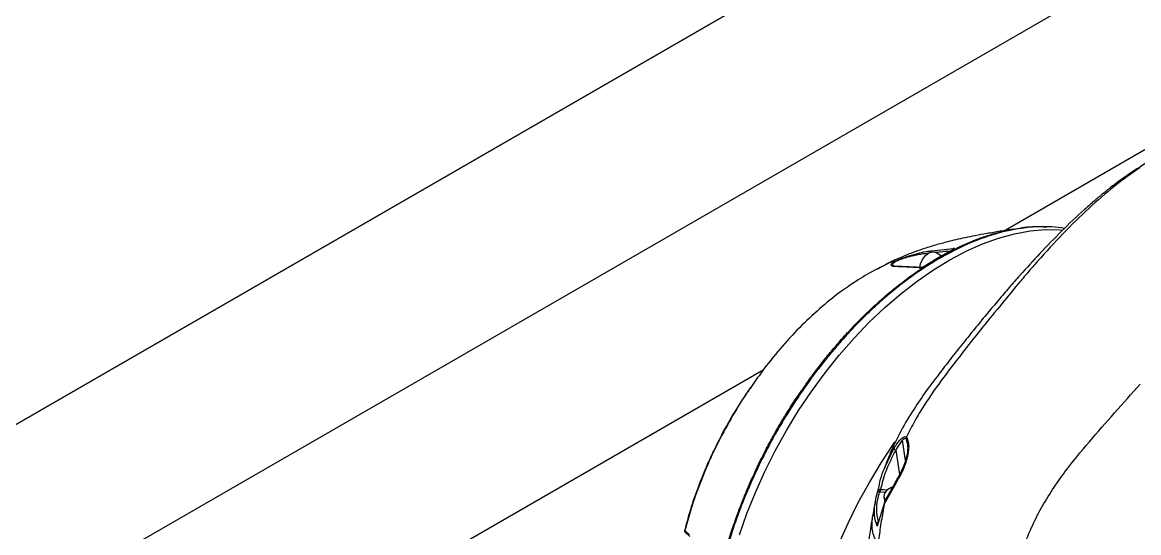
# Model space of a CAD drawing. Header units: millimetres. Extents: x 126 to 938, y 244 to 707.
# Drawn here: x 289.61 to 301.89, y 577.95 to 583.57 of the extents above; entities that cross this region are included whole.
import ezdxf

# ---------------------------------------------------------------- set-up
doc = ezdxf.new("R2010")
doc.units = ezdxf.units.MM

msp = doc.modelspace()

# ---------------------------------------------------------------- linework, layer by layer
at = {"color": 7, "linetype": 'Continuous', "lineweight": 25}
for p, q in [((365.351, 620.833), (270.403, 566.021)), ((325.838, 600.097), (267.607, 566.481)), ((267.607, 566.481), (325.838, 600.097)), ((303.939, 583.307), (300.422, 581.277)), ((299.616, 581.054), (299.85, 581.078)), ((299.723, 580.995), (299.652, 581.037)), ((299.077, 580.885), (299.019, 580.853)), ((299.118, 580.908), (299.077, 580.885)), ((299.479, 580.866), (299.274, 580.876)), ((297.761, 579.741), (273.198, 565.561)), ((299.348, 578.932), (299.333, 578.986)), ((299.097, 578.662), (299.203, 578.883)), ((299.219, 578.857), (299.261, 578.592)), ((299.326, 578.745), (299.293, 578.967)), ((299.223, 578.5), (299.095, 578.273)), ((299.219, 578.515), (299.098, 578.301)), ((299.027, 578.417), (299.026, 578.414)), ((299.028, 578.42), (299.027, 578.417)), ((299.027, 578.417), (299.029, 578.42)), ((299.027, 578.414), (299.027, 578.417)), ((299.047, 578.429), (299.053, 578.43)), ((299.099, 578.391), (299.049, 578.395)), ((299.053, 578.43), (299.129, 578.423)), ((299.053, 578.427), (299.126, 578.421)), ((299.098, 578.292), (299.016, 578.023)), ((299.089, 578.343), (299.098, 578.292)), ((298.966, 578.137), (298.966, 578.145)), ((299.02, 578.045), (299.016, 578.023)), ((296.896, 577.979), (296.896, 577.978)), ((296.896, 577.978), (296.898, 577.974)), ((296.898, 577.974), (296.949, 577.928))]:
    msp.add_line(p, q, dxfattribs=at)
at = {"color": 7, "linetype": 'Continuous', "lineweight": 25, "flags": 128}
for points in [[(297.5, 577.928), (297.582, 578.161), (297.675, 578.394), (297.779, 578.625), (297.894, 578.853), (298.018, 579.076), (298.151, 579.294), (298.293, 579.506), (298.442, 579.71), (298.598, 579.905), (298.761, 580.091), (298.928, 580.266), (299.1, 580.43), (299.276, 580.581), (299.454, 580.719), (299.634, 580.844), (299.814, 580.954), (299.995, 581.049), (300.175, 581.129), (300.352, 581.193), (300.527, 581.241), (300.698, 581.272), (300.865, 581.287), (301.026, 581.285), (301.056, 581.282)], [(299.486, 580.868), (299.493, 580.909), (299.514, 580.958), (299.546, 581), (299.583, 581.03), (299.62, 581.043), (299.652, 581.037)], [(298.185, 576.028), (298.193, 576.24), (298.214, 576.457), (298.248, 576.68), (298.294, 576.906), (298.351, 577.135), (298.421, 577.366), (298.501, 577.597), (298.593, 577.827), (298.695, 578.056), (298.807, 578.282), (298.929, 578.504), (299.059, 578.721), (299.198, 578.932), (299.211, 578.95)], [(299.223, 578.5), (299.22, 578.504), (299.218, 578.508), (299.218, 578.512), (299.218, 578.514), (299.219, 578.515)], [(299.181, 578.45), (299.166, 578.444), (299.123, 578.419), (299.096, 578.385), (299.088, 578.349), (299.101, 578.315)]]:
    msp.add_lwpolyline(points, dxfattribs=at)
at = {"color": 7, "linetype": 'Continuous', "lineweight": 25}
for centre, radius, start, end in [((299.863, 581.057), 0.0246, 123.4372, 179.7417), ((299.626, 581.036), 0.0207, 119.7255, 169.0888), ((299.853, 581.054), 0.00967, 92.1394, 127.2667), ((299.283, 580.861), 0.0179, 83.0672, 120.946), ((299.488, 580.851), 0.0175, 81.2793, 122.9678), ((299.544, 580.878), 0.00798, 85.5718, 131.8833), ((299.228, 578.881), 0.0254, 174.2501, 249.6768), ((298.995, 578.426), 0.052, 325.9276, 3.889), ((298.973, 578.42), 0.0806, 342.0912, 5.3144), ((299.008, 578.423), 0.0457, 5.6626, 9.0011), ((296.92, 577.969), 0.0226, 168.1094, 232.2382)]:
    msp.add_arc(centre, radius, start, end, dxfattribs=at)
for points, knots in [([(302.828, 582.575), (302.729, 582.51), (302.532, 582.381), (302.25, 582.198), (301.995, 582.032), (301.774, 581.891), (301.632, 581.789), (301.563, 581.733), (301.552, 581.724)], [0, 0, 0, 0, 0.232365, 0.459884, 0.65816, 0.827125, 0.973147, 1, 1, 1, 1]), ([(301.907, 581.968), (301.811, 581.901), (301.615, 581.765), (301.438, 581.605), (301.347, 581.524)], [0, 0, 0, 0, 0.490779, 1, 1, 1, 1]), ([(301.552, 581.725), (301.552, 581.724), (301.546, 581.721), (301.532, 581.708), (301.506, 581.688), (301.473, 581.659), (301.433, 581.627), (301.393, 581.593), (301.367, 581.57), (301.355, 581.56)], [0, 0, 0, 0, 0.001502, 0.081957, 0.212415, 0.389559, 0.596038, 0.809598, 1, 1, 1, 1]), ([(301.355, 581.559), (301.335, 581.542), (301.228, 581.449), (301.044, 581.271), (300.808, 581.029), (300.619, 580.82), (300.468, 580.648), (300.349, 580.509), (300.228, 580.365), (300.104, 580.215), (299.973, 580.052), (299.841, 579.886), (299.707, 579.713), (299.571, 579.534), (299.429, 579.331), (299.304, 579.127), (299.203, 578.927), (299.137, 578.779), (299.107, 578.688), (299.098, 578.661)], [0, 0, 0, 0, 0.021411, 0.114971, 0.207437, 0.295441, 0.343517, 0.393069, 0.443908, 0.496208, 0.550555, 0.61365, 0.667961, 0.728475, 0.795568, 0.869246, 0.922196, 0.977025, 1, 1, 1, 1]), ([(301.347, 581.524), (301.25, 581.431), (301.054, 581.243), (300.873, 581.041), (300.781, 580.938)], [0, 0, 0, 0, 0.492801, 1, 1, 1, 1]), ([(300.825, 581.318), (300.82, 581.318), (300.776, 581.319), (300.701, 581.313), (300.534, 581.294), (300.304, 581.241), (300.006, 581.133), (299.813, 581.03), (299.714, 580.976)], [0, 0, 0, 0, 0.014284, 0.110784, 0.192027, 0.443445, 0.712631, 1, 1, 1, 1]), ([(300.497, 581.29), (300.525, 581.294), (300.628, 581.313), (300.757, 581.327), (300.857, 581.318), (300.88, 581.316)], [0, 0, 0, 0, 0.220346, 0.820659, 1, 1, 1, 1]), ([(301.076, 581.3), (301.03, 581.306), (300.947, 581.318), (300.863, 581.318), (300.825, 581.318)], [0, 0, 0, 0, 0.550306, 1, 1, 1, 1]), ([(300.51, 581.292), (300.463, 581.284), (300.368, 581.267), (300.228, 581.244), (300.099, 581.221), (299.985, 581.198), (299.885, 581.175), (299.777, 581.149), (299.654, 581.116), (299.524, 581.076), (299.394, 581.029), (299.261, 580.976), (299.168, 580.932), (299.118, 580.909)], [0, 0, 0, 0, 0.098145, 0.200831, 0.292734, 0.369997, 0.440406, 0.504947, 0.600167, 0.703885, 0.786726, 0.885151, 1, 1, 1, 1]), ([(299.699, 580.98), (299.718, 580.991), (299.767, 581.019), (299.859, 581.067), (299.985, 581.128), (300.123, 581.185), (300.257, 581.231), (300.373, 581.263), (300.452, 581.282), (300.492, 581.289), (300.497, 581.29)], [0, 0, 0, 0, 0.075432, 0.196757, 0.361768, 0.566109, 0.71693, 0.856806, 0.983788, 1, 1, 1, 1]), ([(299.852, 581.064), (299.855, 581.065), (299.858, 581.067), (299.863, 581.07), (299.866, 581.073), (299.867, 581.077), (299.858, 581.079), (299.853, 581.078), (299.85, 581.078)], [0, 0, 0, 0, 0.202354, 0.357936, 0.462048, 0.524232, 0.683551, 1, 1, 1, 1]), ([(299.714, 580.976), (299.679, 580.956), (299.612, 580.916), (299.518, 580.855), (299.433, 580.797), (299.358, 580.743), (299.293, 580.694), (299.224, 580.64), (299.135, 580.567), (299.029, 580.475), (298.922, 580.376), (298.831, 580.286), (298.746, 580.199), (298.66, 580.105), (298.566, 579.999), (298.467, 579.88), (298.37, 579.758), (298.295, 579.657), (298.241, 579.582), (298.202, 579.526), (298.161, 579.467), (298.119, 579.403), (298.075, 579.336), (298.03, 579.265), (297.984, 579.19), (297.937, 579.111), (297.883, 579.018), (297.82, 578.901), (297.751, 578.768), (297.689, 578.639), (297.642, 578.536), (297.604, 578.45), (297.566, 578.361), (297.524, 578.257), (297.483, 578.147), (297.447, 578.045), (297.416, 577.952), (297.387, 577.858), (297.359, 577.763), (297.333, 577.667), (297.311, 577.581), (297.293, 577.504), (297.275, 577.42), (297.252, 577.301), (297.231, 577.175), (297.216, 577.065), (297.208, 576.991), (297.202, 576.923), (297.197, 576.86), (297.193, 576.799), (297.191, 576.742), (297.189, 576.688), (297.189, 576.653), (297.189, 576.637)], [0, 0, 0, 0, 0.0232715, 0.0448167, 0.064511, 0.0822475, 0.0979322, 0.1114881, 0.1328885, 0.1641416, 0.1921021, 0.2165804, 0.2374242, 0.2623811, 0.2896335, 0.3192126, 0.3511343, 0.3792307, 0.3914824, 0.4045145, 0.418328, 0.4329241, 0.4483001, 0.464455, 0.4813845, 0.4990833, 0.5169301, 0.5432063, 0.5756214, 0.6029262, 0.6253896, 0.6408257, 0.6574235, 0.6806649, 0.7054264, 0.7245984, 0.7433658, 0.7617244, 0.7809997, 0.8001161, 0.8190678, 0.8322271, 0.8453243, 0.8686827, 0.9018607, 0.9186572, 0.9322795, 0.9452125, 0.9574673, 0.9690601, 0.9800049, 0.9903136, 1, 1, 1, 1]), ([(297.301, 577.564), (297.306, 577.583), (297.315, 577.62), (297.329, 577.678), (297.345, 577.737), (297.362, 577.798), (297.381, 577.864), (297.404, 577.938), (297.432, 578.023), (297.467, 578.124), (297.509, 578.237), (297.551, 578.344), (297.586, 578.427), (297.614, 578.494), (297.641, 578.554), (297.672, 578.622), (297.706, 578.693), (297.743, 578.771), (297.784, 578.851), (297.825, 578.929), (297.863, 578.998), (297.896, 579.058), (297.961, 579.17), (298.052, 579.321), (298.145, 579.461), (298.198, 579.536), (298.216, 579.563), (298.234, 579.588), (298.251, 579.611), (298.266, 579.633), (298.28, 579.653), (298.294, 579.671), (298.34, 579.734), (298.416, 579.833), (298.517, 579.957), (298.595, 580.048), (298.653, 580.113), (298.692, 580.155), (298.716, 580.181), (298.729, 580.195), (298.735, 580.201), (298.768, 580.236), (298.839, 580.31), (298.926, 580.394), (298.999, 580.461), (299.047, 580.504), (299.098, 580.549), (299.152, 580.595), (299.237, 580.665), (299.345, 580.748), (299.466, 580.834), (299.557, 580.894), (299.621, 580.934), (299.66, 580.958), (299.684, 580.971), (299.695, 580.978), (299.698, 580.98), (299.699, 580.98), (299.699, 580.98)], [0, 0, 0, 0, 0.013331, 0.027159, 0.041491, 0.056331, 0.071687, 0.089521, 0.110451, 0.134535, 0.164862, 0.19431, 0.215409, 0.228021, 0.24518, 0.26177, 0.280164, 0.300365, 0.322507, 0.343338, 0.361786, 0.377836, 0.391481, 0.45261, 0.501319, 0.509427, 0.517057, 0.524211, 0.530889, 0.537094, 0.542826, 0.548086, 0.552877, 0.597891, 0.635174, 0.664929, 0.682418, 0.695845, 0.705265, 0.70752, 0.709336, 0.710713, 0.741591, 0.781337, 0.795592, 0.810663, 0.82653, 0.843176, 0.860578, 0.903687, 0.938414, 0.965136, 0.980114, 0.990871, 0.997484, 0.999251, 0.999753, 1, 1, 1, 1]), ([(299.22, 580.941), (299.228, 580.945), (299.244, 580.953), (299.28, 580.968), (299.343, 580.991), (299.429, 581.018), (299.526, 581.041), (299.587, 581.05), (299.616, 581.054)], [0, 0, 0, 0, 0.064653, 0.134889, 0.279108, 0.550427, 0.788902, 1, 1, 1, 1]), ([(299.576, 581.024), (299.567, 581.023), (299.538, 581.021), (299.491, 581.014), (299.44, 581.005), (299.397, 580.995), (299.363, 580.987), (299.322, 580.975), (299.284, 580.962), (299.25, 580.949), (299.235, 580.942), (299.228, 580.939)], [0, 0, 0, 0, 0.075195, 0.236256, 0.403233, 0.5068, 0.60425, 0.694736, 0.864259, 0.936737, 1, 1, 1, 1]), ([(299.693, 580.978), (299.669, 580.965), (299.617, 580.934), (299.567, 580.902), (299.539, 580.884)], [0, 0, 0, 0, 0.449449, 1, 1, 1, 1]), ([(299.699, 580.98), (299.67, 580.963), (299.618, 580.933), (299.567, 580.9), (299.545, 580.886)], [0, 0, 0, 0, 0.55704, 1, 1, 1, 1]), ([(299.822, 581.049), (299.784, 581.046), (299.73, 581.041), (299.675, 581.035), (299.659, 581.033)], [0, 0, 0, 0, 0.697747, 1, 1, 1, 1]), ([(299.847, 581.062), (299.824, 581.05), (299.772, 581.023), (299.721, 580.994), (299.693, 580.978)], [0, 0, 0, 0, 0.4478123, 1, 1, 1, 1]), ([(299.699, 580.98), (299.698, 580.98), (299.695, 580.98), (299.694, 580.979), (299.693, 580.978)], [0, 0, 0, 0, 0.60784, 1, 1, 1, 1]), ([(299.852, 581.064), (299.824, 581.049), (299.772, 581.022), (299.722, 580.993), (299.699, 580.98)], [0, 0, 0, 0, 0.555254, 1, 1, 1, 1]), ([(299.699, 580.98), (299.702, 580.98), (299.707, 580.98), (299.712, 580.977), (299.714, 580.976)], [0, 0, 0, 0, 0.467693, 1, 1, 1, 1]), ([(299.156, 580.923), (299.082, 580.887), (298.935, 580.815), (298.797, 580.727), (298.729, 580.683)], [0, 0, 0, 0, 0.506114, 1, 1, 1, 1]), ([(299.22, 580.941), (299.188, 580.934), (299.153, 580.927), (299.122, 580.91), (299.118, 580.908)], [0, 0, 0, 0, 0.880552, 1, 1, 1, 1]), ([(299.274, 580.876), (299.256, 580.878), (299.224, 580.88), (299.182, 580.877), (299.162, 580.908), (299.184, 580.92), (299.201, 580.931), (299.213, 580.937), (299.22, 580.941)], [0, 0, 0, 0, 0.314358, 0.539945, 0.652555, 0.775439, 0.875256, 1, 1, 1, 1]), ([(299.228, 580.939), (299.223, 580.936), (299.212, 580.93), (299.199, 580.922), (299.189, 580.914), (299.183, 580.905), (299.186, 580.893), (299.193, 580.89), (299.197, 580.889)], [0, 0, 0, 0, 0.2502308, 0.4527307, 0.6070146, 0.7180301, 0.8479472, 1, 1, 1, 1]), ([(299.286, 580.879), (299.265, 580.879), (299.235, 580.878), (299.206, 580.886), (299.196, 580.888)], [0, 0, 0, 0, 0.665083, 1, 1, 1, 1]), ([(299.228, 580.939), (299.227, 580.94), (299.224, 580.941), (299.221, 580.941), (299.22, 580.941)], [0, 0, 0, 0, 0.544655, 1, 1, 1, 1]), ([(299.491, 580.869), (299.459, 580.871), (299.391, 580.876), (299.323, 580.878), (299.286, 580.879)], [0, 0, 0, 0, 0.458326, 1, 1, 1, 1]), ([(299.479, 580.866), (299.484, 580.866), (299.496, 580.866), (299.513, 580.871), (299.53, 580.878), (299.54, 580.883), (299.545, 580.886)], [0, 0, 0, 0, 0.225206, 0.518803, 0.768609, 1, 1, 1, 1]), ([(299.539, 580.884), (299.537, 580.883), (299.533, 580.88), (299.526, 580.877), (299.519, 580.875), (299.513, 580.872), (299.506, 580.87), (299.499, 580.869), (299.494, 580.869), (299.491, 580.869)], [0, 0, 0, 0, 0.13174, 0.2748404, 0.4222331, 0.5663267, 0.700113, 0.8193662, 1, 1, 1, 1]), ([(300.781, 580.938), (300.745, 580.898), (300.673, 580.816), (300.603, 580.733), (300.568, 580.691)], [0, 0, 0, 0, 0.497813, 1, 1, 1, 1]), ([(298.791, 580.722), (298.731, 580.682), (298.588, 580.589), (298.377, 580.415), (298.155, 580.207), (297.943, 579.974), (297.765, 579.754), (297.665, 579.607), (297.625, 579.549)], [0, 0, 0, 0, 0.130336, 0.307438, 0.490193, 0.679201, 0.874106, 1, 1, 1, 1]), ([(300.568, 580.691), (300.429, 580.522), (300.22, 580.268), (299.948, 579.925), (299.815, 579.751), (299.748, 579.664)], [0, 0, 0, 0, 0.498365, 0.750032, 1, 1, 1, 1]), ([(299.748, 579.664), (299.673, 579.56), (299.561, 579.403), (299.427, 579.182), (299.368, 579.066), (299.339, 579.007)], [0, 0, 0, 0, 0.495222, 0.746061, 1, 1, 1, 1]), ([(297.62, 579.55), (297.555, 579.451), (297.421, 579.249), (297.284, 578.993), (297.187, 578.792), (297.119, 578.64), (297.044, 578.454), (296.964, 578.229), (296.92, 578.064), (296.897, 577.979)], [0, 0, 0, 0, 0.204774, 0.418532, 0.500687, 0.589284, 0.704965, 0.848003, 1, 1, 1, 1]), ([(297.625, 579.549), (297.602, 579.517), (297.516, 579.396), (297.384, 579.172), (297.23, 578.88), (297.097, 578.581), (296.984, 578.28), (296.927, 578.075), (296.898, 577.974)], [0, 0, 0, 0, 0.067323, 0.256508, 0.447014, 0.6344, 0.818728, 1, 1, 1, 1]), ([(300.44, 576.933), (300.453, 577.028), (300.478, 577.218), (300.535, 577.494), (300.61, 577.756), (300.705, 577.997), (300.817, 578.22), (300.943, 578.426), (301.117, 578.672), (301.348, 578.951), (301.628, 579.27), (301.816, 579.481), (301.91, 579.587)], [0, 0, 0, 0, 0.0930846, 0.184815, 0.2727031, 0.3559527, 0.4357552, 0.5132297, 0.5892358, 0.7266813, 0.8634879, 1, 1, 1, 1]), ([(299.203, 578.883), (299.224, 578.916), (299.253, 578.962), (299.298, 579), (299.323, 579.01), (299.332, 579.005), (299.336, 579.002)], [0, 0, 0, 0, 0.610999, 0.839038, 0.924957, 1, 1, 1, 1]), ([(299.338, 579.007), (299.346, 578.987), (299.362, 578.947), (299.363, 578.855), (299.34, 578.741), (299.29, 578.614), (299.245, 578.537), (299.223, 578.5)], [0, 0, 0, 0, 0.116607, 0.242213, 0.503454, 0.760181, 1, 1, 1, 1]), ([(299.333, 578.986), (299.327, 578.986), (299.311, 578.987), (299.3, 578.975), (299.293, 578.967)], [0, 0, 0, 0, 0.361876, 1, 1, 1, 1]), ([(299.336, 579.002), (299.335, 579), (299.332, 578.995), (299.333, 578.989), (299.333, 578.986)], [0, 0, 0, 0, 0.448048, 1, 1, 1, 1]), ([(299.336, 579.002), (299.337, 579.003), (299.337, 579.005), (299.338, 579.006), (299.339, 579.007)], [0, 0, 0, 0, 0.4998755, 1, 1, 1, 1]), ([(299.219, 578.857), (299.179, 578.781), (299.107, 578.644), (299.069, 578.495), (299.053, 578.43)], [0, 0, 0, 0, 0.559893, 1, 1, 1, 1]), ([(299.293, 578.967), (299.281, 578.954), (299.253, 578.92), (299.232, 578.88), (299.219, 578.857)], [0, 0, 0, 0, 0.399683, 1, 1, 1, 1]), ([(299.348, 578.933), (299.35, 578.909), (299.354, 578.851), (299.332, 578.752), (299.289, 578.635), (299.243, 578.556), (299.219, 578.515)], [0, 0, 0, 0, 0.159657, 0.38796, 0.675316, 1, 1, 1, 1]), ([(299.027, 578.417), (299.043, 578.5), (299.059, 578.584), (299.096, 578.66), (299.097, 578.662)], [0, 0, 0, 0, 0.979934, 1, 1, 1, 1]), ([(298.996, 578.293), (298.997, 578.301), (299.002, 578.344), (299.016, 578.385), (299.027, 578.417)], [0, 0, 0, 0, 0.196595, 1, 1, 1, 1]), ([(299.038, 578.397), (299.022, 578.335), (298.994, 578.227), (299.016, 578.118), (299.026, 578.071)], [0, 0, 0, 0, 0.567565, 1, 1, 1, 1]), ([(299.038, 578.397), (299.036, 578.398), (299.034, 578.399), (299.03, 578.402), (299.026, 578.407), (299.027, 578.412), (299.027, 578.414)], [0, 0, 0, 0, 0.203372, 0.384501, 0.683878, 1, 1, 1, 1]), ([(299.029, 578.42), (299.03, 578.422), (299.031, 578.427), (299.037, 578.429), (299.042, 578.43), (299.045, 578.429), (299.047, 578.429)], [0, 0, 0, 0, 0.312483, 0.612511, 0.794893, 1, 1, 1, 1]), ([(299.049, 578.395), (299.047, 578.395), (299.043, 578.395), (299.039, 578.396), (299.038, 578.397)], [0, 0, 0, 0, 0.567411, 1, 1, 1, 1]), ([(298.997, 578.293), (298.991, 578.273), (298.978, 578.222), (298.971, 578.169), (298.966, 578.137)], [0, 0, 0, 0, 0.382349, 1, 1, 1, 1]), ([(299.016, 578.023), (299.006, 578.054), (298.985, 578.117), (298.982, 578.21), (298.992, 578.268), (298.996, 578.293)], [0, 0, 0, 0, 0.358538, 0.722851, 1, 1, 1, 1]), ([(299.095, 578.273), (299.093, 578.26), (299.088, 578.235), (299.083, 578.21), (299.081, 578.197)], [0, 0, 0, 0, 0.498627, 1, 1, 1, 1]), ([(299.095, 578.273), (299.096, 578.276), (299.097, 578.281), (299.098, 578.287), (299.098, 578.291), (299.098, 578.292), (299.098, 578.292), (299.098, 578.292)], [0, 0, 0, 0, 0.49123, 0.81818, 0.926387, 0.967254, 1, 1, 1, 1]), ([(298.965, 578.145), (298.952, 578.063), (298.927, 577.908), (298.905, 577.689), (298.893, 577.497), (298.885, 577.285), (298.884, 577.054), (298.892, 576.833), (298.904, 576.658), (298.918, 576.51), (298.939, 576.349), (298.966, 576.181), (298.996, 576.021), (299.024, 575.88), (299.051, 575.749), (299.08, 575.606), (299.117, 575.429), (299.161, 575.226), (299.194, 575.081), (299.211, 575.008)], [0, 0, 0, 0, 0.0788, 0.14837, 0.208364, 0.260005, 0.349609, 0.426298, 0.469242, 0.515894, 0.566883, 0.622479, 0.677186, 0.720816, 0.758222, 0.803679, 0.859192, 0.92939, 1, 1, 1, 1]), ([(299.025, 577.822), (299.01, 577.847), (298.981, 577.896), (298.954, 578.004), (298.961, 578.085), (298.966, 578.137)], [0, 0, 0, 0, 0.264505, 0.521616, 1, 1, 1, 1]), ([(299.081, 578.197), (299.07, 578.134), (299.048, 578.01), (299.033, 577.884), (299.025, 577.822)], [0, 0, 0, 0, 0.505062, 1, 1, 1, 1]), ([(299.016, 578.023), (299.015, 578.032), (299.014, 578.045), (299.018, 578.062), (299.023, 578.068), (299.026, 578.071)], [0, 0, 0, 0, 0.5395754, 0.7856545, 1, 1, 1, 1]), ([(296.896, 577.978), (296.895, 577.975), (296.895, 577.972), (296.895, 577.967), (296.897, 577.962), (296.899, 577.958), (296.902, 577.955), (296.903, 577.955)], [0, 0, 0, 0, 0.262664, 0.40663, 0.559532, 0.882202, 1, 1, 1, 1]), ([(296.903, 577.955), (296.91, 577.949), (296.927, 577.935), (296.943, 577.92), (296.952, 577.91)], [0, 0, 0, 0, 0.415134, 1, 1, 1, 1])]:
    msp.add_open_spline(points, degree=3, knots=knots, dxfattribs=at)

doc.saveas('drawing.dxf')
